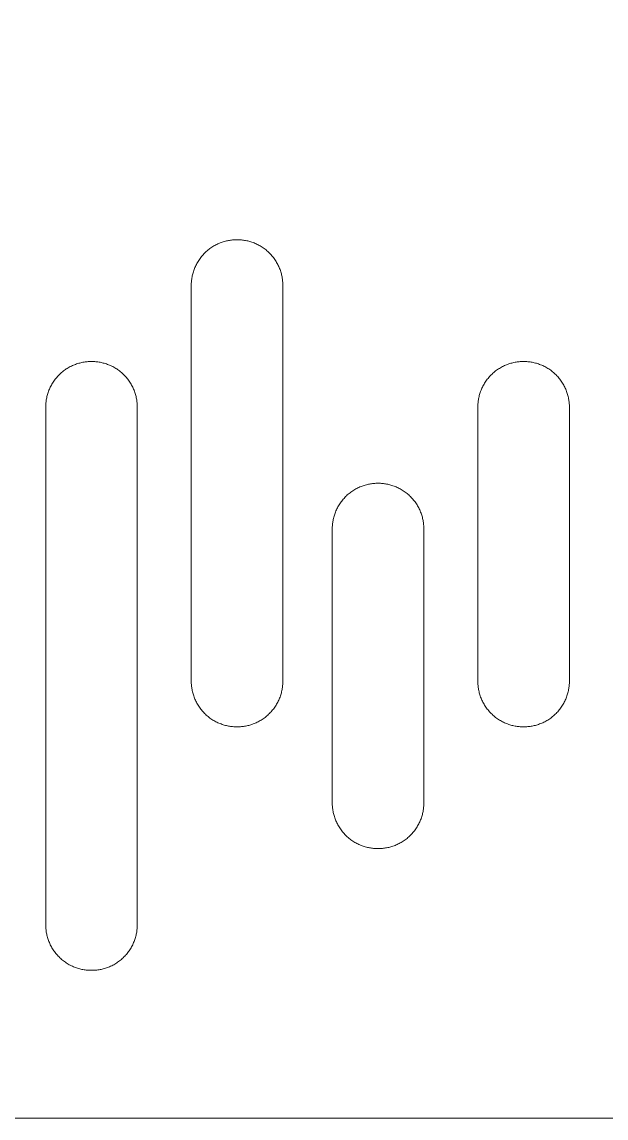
# Model space of a CAD drawing. Header units: metres. Extents: x -2538 to 7610, y -1082 to -498.
# Drawn here: x 7329.1 to 7457.6, y -1081.9 to -840.8 of the extents above; entities that cross this region are included whole.
import ezdxf

# ---------------------------------------------------------------- set-up
doc = ezdxf.new("R2010")
doc.units = ezdxf.units.M
doc.linetypes.add('AUSGEZOGEN', pattern=[0])
doc.layers.add('Standard', color=7, linetype='AUSGEZOGEN', lineweight=25)

msp = doc.modelspace()

# ---------------------------------------------------------------- linework, layer by layer
at = {"layer": 'Standard', "color": 7, "linetype": 'AUSGEZOGEN', "lineweight": 13}
for points in [[(7047.91, -1081.87), (7609.91, -1081.87), (7609.91, -519.87), (7047.91, -519.87), (7047.91, -1081.87)], [(7386.5, -985.82), (7386.5, -898.71), (7386.5, -898.48), (7386.49, -898.26), (7386.48, -898.04), (7386.46, -897.81), (7386.43, -897.58), (7386.41, -897.35), (7386.37, -897.12), (7386.33, -896.89), (7386.29, -896.65), (7386.23, -896.42), (7386.18, -896.19), (7386.11, -895.96), (7386.04, -895.72), (7385.97, -895.49), (7385.88, -895.26), (7385.8, -895.03), (7385.7, -894.8), (7385.6, -894.57), (7385.49, -894.34), (7385.38, -894.11), (7385.26, -893.89), (7385.14, -893.67), (7385.01, -893.45), (7384.87, -893.23), (7384.73, -893.02), (7384.58, -892.81), (7384.42, -892.61), (7384.26, -892.4), (7384.1, -892.21), (7383.93, -892.01), (7383.75, -891.82), (7383.57, -891.64), (7383.38, -891.46), (7383.19, -891.28), (7383, -891.11), (7382.8, -890.94), (7382.6, -890.78), (7382.39, -890.63), (7382.18, -890.48), (7381.97, -890.34), (7381.75, -890.2), (7381.54, -890.07), (7381.31, -889.94), (7381.09, -889.82), (7380.87, -889.71), (7380.64, -889.6), (7380.41, -889.5), (7380.18, -889.41), (7379.95, -889.32), (7379.72, -889.24), (7379.48, -889.16), (7379.25, -889.09), (7379.02, -889.03), (7378.78, -888.97), (7378.55, -888.92), (7378.32, -888.87), (7378.09, -888.83), (7377.86, -888.8), (7377.63, -888.77), (7377.4, -888.75), (7377.17, -888.73), (7376.94, -888.72), (7376.72, -888.71), (7376.5, -888.71), (7376.37, -888.71), (7376.15, -888.71), (7375.93, -888.72), (7375.7, -888.73), (7375.47, -888.75), (7375.25, -888.77), (7375.02, -888.8), (7374.79, -888.83), (7374.55, -888.87), (7374.32, -888.92), (7374.09, -888.97), (7373.86, -889.03), (7373.62, -889.09), (7373.39, -889.16), (7373.16, -889.24), (7372.92, -889.32), (7372.69, -889.41), (7372.46, -889.5), (7372.23, -889.6), (7372.01, -889.71), (7371.78, -889.82), (7371.56, -889.94), (7371.34, -890.07), (7371.12, -890.2), (7370.9, -890.34), (7370.69, -890.48), (7370.48, -890.63), (7370.27, -890.78), (7370.07, -890.94), (7369.87, -891.11), (7369.68, -891.28), (7369.49, -891.46), (7369.3, -891.64), (7369.12, -891.82), (7368.95, -892.01), (7368.78, -892.21), (7368.61, -892.4), (7368.45, -892.61), (7368.3, -892.81), (7368.15, -893.02), (7368, -893.23), (7367.87, -893.45), (7367.73, -893.67), (7367.61, -893.89), (7367.49, -894.11), (7367.38, -894.34), (7367.27, -894.57), (7367.17, -894.8), (7367.08, -895.03), (7366.99, -895.26), (7366.91, -895.49), (7366.83, -895.72), (7366.76, -895.96), (7366.7, -896.19), (7366.64, -896.42), (7366.59, -896.65), (7366.54, -896.89), (7366.5, -897.12), (7366.47, -897.35), (7366.44, -897.58), (7366.41, -897.81), (7366.4, -898.04), (7366.38, -898.26), (7366.38, -898.48), (7366.37, -898.71), (7366.37, -985.82), (7366.38, -986.04), (7366.38, -986.26), (7366.4, -986.49), (7366.41, -986.72), (7366.44, -986.94), (7366.47, -987.17), (7366.5, -987.41), (7366.54, -987.64), (7366.59, -987.87), (7366.64, -988.1), (7366.7, -988.34), (7366.76, -988.57), (7366.83, -988.8), (7366.91, -989.04), (7366.99, -989.27), (7367.08, -989.5), (7367.17, -989.73), (7367.27, -989.96), (7367.38, -990.19), (7367.49, -990.41), (7367.61, -990.63), (7367.73, -990.86), (7367.87, -991.07), (7368, -991.29), (7368.15, -991.5), (7368.3, -991.71), (7368.45, -991.92), (7368.61, -992.12), (7368.78, -992.32), (7368.95, -992.51), (7369.12, -992.7), (7369.3, -992.89), (7369.49, -993.07), (7369.68, -993.25), (7369.87, -993.42), (7370.07, -993.58), (7370.27, -993.74), (7370.48, -993.9), (7370.69, -994.04), (7370.9, -994.19), (7371.12, -994.33), (7371.34, -994.46), (7371.56, -994.58), (7371.78, -994.7), (7372.01, -994.81), (7372.23, -994.92), (7372.46, -995.02), (7372.69, -995.12), (7372.92, -995.2), (7373.16, -995.29), (7373.39, -995.36), (7373.62, -995.43), (7373.86, -995.5), (7374.09, -995.55), (7374.32, -995.61), (7374.55, -995.65), (7374.79, -995.69), (7375.02, -995.73), (7375.25, -995.75), (7375.47, -995.78), (7375.7, -995.8), (7375.93, -995.81), (7376.15, -995.82), (7376.37, -995.82), (7376.5, -995.82), (7376.72, -995.82), (7376.94, -995.81), (7377.17, -995.8), (7377.4, -995.78), (7377.63, -995.75), (7377.86, -995.73), (7378.09, -995.69), (7378.32, -995.65), (7378.55, -995.61), (7378.78, -995.55), (7379.02, -995.5), (7379.25, -995.43), (7379.48, -995.36), (7379.72, -995.29), (7379.95, -995.2), (7380.18, -995.12), (7380.41, -995.02), (7380.64, -994.92), (7380.87, -994.81), (7381.09, -994.7), (7381.31, -994.58), (7381.54, -994.46), (7381.75, -994.33), (7381.97, -994.19), (7382.18, -994.04), (7382.39, -993.9), (7382.6, -993.74), (7382.8, -993.58), (7383, -993.42), (7383.19, -993.25), (7383.38, -993.07), (7383.57, -992.89), (7383.75, -992.7), (7383.93, -992.51), (7384.1, -992.32), (7384.26, -992.12), (7384.42, -991.92), (7384.58, -991.71), (7384.73, -991.5), (7384.87, -991.29), (7385.01, -991.07), (7385.14, -990.86), (7385.26, -990.63), (7385.38, -990.41), (7385.49, -990.19), (7385.6, -989.96), (7385.7, -989.73), (7385.8, -989.5), (7385.88, -989.27), (7385.97, -989.04), (7386.04, -988.8), (7386.11, -988.57), (7386.18, -988.34), (7386.23, -988.1), (7386.29, -987.87), (7386.33, -987.64), (7386.37, -987.41), (7386.41, -987.17), (7386.43, -986.94), (7386.46, -986.72), (7386.48, -986.49), (7386.49, -986.26), (7386.5, -986.04), (7386.5, -985.82)], [(7354.5, -1039.37), (7354.5, -925.48), (7354.5, -925.26), (7354.49, -925.04), (7354.48, -924.81), (7354.46, -924.59), (7354.43, -924.36), (7354.41, -924.13), (7354.37, -923.9), (7354.33, -923.66), (7354.29, -923.43), (7354.23, -923.2), (7354.18, -922.97), (7354.11, -922.73), (7354.04, -922.5), (7353.97, -922.27), (7353.88, -922.03), (7353.8, -921.8), (7353.7, -921.57), (7353.6, -921.34), (7353.49, -921.12), (7353.38, -920.89), (7353.26, -920.67), (7353.14, -920.45), (7353.01, -920.23), (7352.87, -920.01), (7352.73, -919.8), (7352.58, -919.59), (7352.42, -919.38), (7352.26, -919.18), (7352.1, -918.98), (7351.93, -918.79), (7351.75, -918.6), (7351.57, -918.41), (7351.38, -918.23), (7351.19, -918.06), (7351, -917.89), (7350.8, -917.72), (7350.6, -917.56), (7350.39, -917.41), (7350.18, -917.26), (7349.97, -917.11), (7349.75, -916.98), (7349.54, -916.85), (7349.31, -916.72), (7349.09, -916.6), (7348.87, -916.49), (7348.64, -916.38), (7348.41, -916.28), (7348.18, -916.19), (7347.95, -916.1), (7347.72, -916.02), (7347.48, -915.94), (7347.25, -915.87), (7347.02, -915.81), (7346.78, -915.75), (7346.55, -915.7), (7346.32, -915.65), (7346.09, -915.61), (7345.86, -915.58), (7345.63, -915.55), (7345.4, -915.52), (7345.17, -915.51), (7344.94, -915.49), (7344.72, -915.49), (7344.5, -915.48), (7344.37, -915.48), (7344.15, -915.49), (7343.93, -915.49), (7343.7, -915.51), (7343.47, -915.52), (7343.25, -915.55), (7343.02, -915.58), (7342.79, -915.61), (7342.55, -915.65), (7342.32, -915.7), (7342.09, -915.75), (7341.86, -915.81), (7341.62, -915.87), (7341.39, -915.94), (7341.16, -916.02), (7340.92, -916.1), (7340.69, -916.19), (7340.46, -916.28), (7340.23, -916.38), (7340.01, -916.49), (7339.78, -916.6), (7339.56, -916.72), (7339.34, -916.85), (7339.12, -916.98), (7338.9, -917.11), (7338.69, -917.26), (7338.48, -917.41), (7338.27, -917.56), (7338.07, -917.72), (7337.87, -917.89), (7337.68, -918.06), (7337.49, -918.23), (7337.3, -918.41), (7337.12, -918.6), (7336.95, -918.79), (7336.78, -918.98), (7336.61, -919.18), (7336.45, -919.38), (7336.3, -919.59), (7336.15, -919.8), (7336, -920.01), (7335.87, -920.23), (7335.73, -920.45), (7335.61, -920.67), (7335.49, -920.89), (7335.38, -921.12), (7335.27, -921.34), (7335.17, -921.57), (7335.08, -921.8), (7334.99, -922.03), (7334.91, -922.27), (7334.83, -922.5), (7334.76, -922.73), (7334.7, -922.97), (7334.64, -923.2), (7334.59, -923.43), (7334.54, -923.66), (7334.5, -923.9), (7334.47, -924.13), (7334.44, -924.36), (7334.41, -924.59), (7334.4, -924.81), (7334.38, -925.04), (7334.38, -925.26), (7334.37, -925.48), (7334.37, -1039.37), (7334.38, -1039.6), (7334.38, -1039.82), (7334.4, -1040.04), (7334.41, -1040.27), (7334.44, -1040.5), (7334.47, -1040.73), (7334.5, -1040.96), (7334.54, -1041.19), (7334.59, -1041.43), (7334.64, -1041.66), (7334.7, -1041.89), (7334.76, -1042.13), (7334.83, -1042.36), (7334.91, -1042.59), (7334.99, -1042.82), (7335.08, -1043.05), (7335.17, -1043.28), (7335.27, -1043.51), (7335.38, -1043.74), (7335.49, -1043.97), (7335.61, -1044.19), (7335.73, -1044.41), (7335.87, -1044.63), (7336, -1044.85), (7336.15, -1045.06), (7336.3, -1045.27), (7336.45, -1045.47), (7336.61, -1045.68), (7336.78, -1045.87), (7336.95, -1046.07), (7337.12, -1046.26), (7337.3, -1046.44), (7337.49, -1046.63), (7337.68, -1046.8), (7337.87, -1046.97), (7338.07, -1047.14), (7338.27, -1047.3), (7338.48, -1047.45), (7338.69, -1047.6), (7338.9, -1047.74), (7339.12, -1047.88), (7339.34, -1048.01), (7339.56, -1048.14), (7339.78, -1048.26), (7340.01, -1048.37), (7340.23, -1048.48), (7340.46, -1048.58), (7340.69, -1048.67), (7340.92, -1048.76), (7341.16, -1048.84), (7341.39, -1048.92), (7341.62, -1048.99), (7341.86, -1049.05), (7342.09, -1049.11), (7342.32, -1049.16), (7342.55, -1049.21), (7342.79, -1049.25), (7343.02, -1049.28), (7343.25, -1049.31), (7343.47, -1049.33), (7343.7, -1049.35), (7343.93, -1049.36), (7344.15, -1049.37), (7344.37, -1049.37), (7344.5, -1049.37), (7344.72, -1049.37), (7344.94, -1049.36), (7345.17, -1049.35), (7345.4, -1049.33), (7345.63, -1049.31), (7345.86, -1049.28), (7346.09, -1049.25), (7346.32, -1049.21), (7346.55, -1049.16), (7346.78, -1049.11), (7347.02, -1049.05), (7347.25, -1048.99), (7347.48, -1048.92), (7347.72, -1048.84), (7347.95, -1048.76), (7348.18, -1048.67), (7348.41, -1048.58), (7348.64, -1048.48), (7348.87, -1048.37), (7349.09, -1048.26), (7349.31, -1048.14), (7349.54, -1048.01), (7349.75, -1047.88), (7349.97, -1047.74), (7350.18, -1047.6), (7350.39, -1047.45), (7350.6, -1047.3), (7350.8, -1047.14), (7351, -1046.97), (7351.19, -1046.8), (7351.38, -1046.63), (7351.57, -1046.44), (7351.75, -1046.26), (7351.93, -1046.07), (7352.1, -1045.87), (7352.26, -1045.68), (7352.42, -1045.47), (7352.58, -1045.27), (7352.73, -1045.06), (7352.87, -1044.85), (7353.01, -1044.63), (7353.14, -1044.41), (7353.26, -1044.19), (7353.38, -1043.97), (7353.49, -1043.74), (7353.6, -1043.51), (7353.7, -1043.28), (7353.8, -1043.05), (7353.88, -1042.82), (7353.97, -1042.59), (7354.04, -1042.36), (7354.11, -1042.13), (7354.18, -1041.89), (7354.23, -1041.66), (7354.29, -1041.43), (7354.33, -1041.19), (7354.37, -1040.96), (7354.41, -1040.73), (7354.43, -1040.5), (7354.46, -1040.27), (7354.48, -1040.04), (7354.49, -1039.82), (7354.5, -1039.6), (7354.5, -1039.37)], [(7449.5, -985.82), (7449.5, -925.49), (7449.5, -925.26), (7449.49, -925.04), (7449.48, -924.81), (7449.46, -924.59), (7449.43, -924.36), (7449.41, -924.13), (7449.37, -923.9), (7449.33, -923.67), (7449.29, -923.43), (7449.23, -923.2), (7449.18, -922.97), (7449.11, -922.73), (7449.04, -922.5), (7448.97, -922.27), (7448.88, -922.04), (7448.8, -921.8), (7448.7, -921.57), (7448.6, -921.35), (7448.49, -921.12), (7448.38, -920.89), (7448.26, -920.67), (7448.14, -920.45), (7448.01, -920.23), (7447.87, -920.01), (7447.73, -919.8), (7447.58, -919.59), (7447.42, -919.38), (7447.26, -919.18), (7447.1, -918.98), (7446.93, -918.79), (7446.75, -918.6), (7446.57, -918.41), (7446.38, -918.23), (7446.19, -918.06), (7446, -917.89), (7445.8, -917.72), (7445.6, -917.56), (7445.39, -917.41), (7445.18, -917.26), (7444.97, -917.12), (7444.75, -916.98), (7444.54, -916.85), (7444.31, -916.72), (7444.09, -916.6), (7443.87, -916.49), (7443.64, -916.38), (7443.41, -916.28), (7443.18, -916.19), (7442.95, -916.1), (7442.72, -916.02), (7442.48, -915.94), (7442.25, -915.87), (7442.02, -915.81), (7441.78, -915.75), (7441.55, -915.7), (7441.32, -915.65), (7441.09, -915.61), (7440.86, -915.58), (7440.63, -915.55), (7440.4, -915.53), (7440.17, -915.51), (7439.94, -915.5), (7439.72, -915.49), (7439.5, -915.49), (7439.37, -915.49), (7439.15, -915.49), (7438.93, -915.5), (7438.7, -915.51), (7438.47, -915.53), (7438.25, -915.55), (7438.02, -915.58), (7437.79, -915.61), (7437.55, -915.65), (7437.32, -915.7), (7437.09, -915.75), (7436.86, -915.81), (7436.62, -915.87), (7436.39, -915.94), (7436.16, -916.02), (7435.92, -916.1), (7435.69, -916.19), (7435.46, -916.28), (7435.23, -916.38), (7435.01, -916.49), (7434.78, -916.6), (7434.56, -916.72), (7434.34, -916.85), (7434.12, -916.98), (7433.9, -917.12), (7433.69, -917.26), (7433.48, -917.41), (7433.27, -917.56), (7433.07, -917.72), (7432.87, -917.89), (7432.68, -918.06), (7432.49, -918.23), (7432.3, -918.41), (7432.12, -918.6), (7431.95, -918.79), (7431.78, -918.98), (7431.61, -919.18), (7431.45, -919.38), (7431.3, -919.59), (7431.15, -919.8), (7431, -920.01), (7430.87, -920.23), (7430.73, -920.45), (7430.61, -920.67), (7430.49, -920.89), (7430.38, -921.12), (7430.27, -921.35), (7430.17, -921.57), (7430.08, -921.8), (7429.99, -922.04), (7429.91, -922.27), (7429.83, -922.5), (7429.76, -922.73), (7429.7, -922.97), (7429.64, -923.2), (7429.59, -923.43), (7429.54, -923.67), (7429.5, -923.9), (7429.47, -924.13), (7429.44, -924.36), (7429.41, -924.59), (7429.4, -924.81), (7429.38, -925.04), (7429.38, -925.26), (7429.37, -925.49), (7429.37, -985.82), (7429.38, -986.04), (7429.38, -986.26), (7429.4, -986.49), (7429.41, -986.72), (7429.44, -986.94), (7429.47, -987.17), (7429.5, -987.41), (7429.54, -987.64), (7429.59, -987.87), (7429.64, -988.1), (7429.7, -988.34), (7429.76, -988.57), (7429.83, -988.8), (7429.91, -989.04), (7429.99, -989.27), (7430.08, -989.5), (7430.17, -989.73), (7430.27, -989.96), (7430.38, -990.19), (7430.49, -990.41), (7430.61, -990.63), (7430.73, -990.86), (7430.87, -991.07), (7431, -991.29), (7431.15, -991.5), (7431.3, -991.71), (7431.45, -991.92), (7431.61, -992.12), (7431.78, -992.32), (7431.95, -992.51), (7432.12, -992.7), (7432.3, -992.89), (7432.49, -993.07), (7432.68, -993.25), (7432.87, -993.42), (7433.07, -993.58), (7433.27, -993.74), (7433.48, -993.9), (7433.69, -994.04), (7433.9, -994.19), (7434.12, -994.33), (7434.34, -994.46), (7434.56, -994.58), (7434.78, -994.7), (7435.01, -994.81), (7435.23, -994.92), (7435.46, -995.02), (7435.69, -995.12), (7435.92, -995.2), (7436.16, -995.29), (7436.39, -995.36), (7436.62, -995.43), (7436.86, -995.5), (7437.09, -995.55), (7437.32, -995.61), (7437.55, -995.65), (7437.79, -995.69), (7438.02, -995.73), (7438.25, -995.75), (7438.47, -995.78), (7438.7, -995.8), (7438.93, -995.81), (7439.15, -995.82), (7439.37, -995.82), (7439.5, -995.82), (7439.72, -995.82), (7439.94, -995.81), (7440.17, -995.8), (7440.4, -995.78), (7440.63, -995.75), (7440.86, -995.73), (7441.09, -995.69), (7441.32, -995.65), (7441.55, -995.61), (7441.78, -995.55), (7442.02, -995.5), (7442.25, -995.43), (7442.48, -995.36), (7442.72, -995.29), (7442.95, -995.2), (7443.18, -995.12), (7443.41, -995.02), (7443.64, -994.92), (7443.87, -994.81), (7444.09, -994.7), (7444.31, -994.58), (7444.54, -994.46), (7444.75, -994.33), (7444.97, -994.19), (7445.18, -994.04), (7445.39, -993.9), (7445.6, -993.74), (7445.8, -993.58), (7446, -993.42), (7446.19, -993.25), (7446.38, -993.07), (7446.57, -992.89), (7446.75, -992.7), (7446.93, -992.51), (7447.1, -992.32), (7447.26, -992.12), (7447.42, -991.92), (7447.58, -991.71), (7447.73, -991.5), (7447.87, -991.29), (7448.01, -991.07), (7448.14, -990.86), (7448.26, -990.63), (7448.38, -990.41), (7448.49, -990.19), (7448.6, -989.96), (7448.7, -989.73), (7448.8, -989.5), (7448.88, -989.27), (7448.97, -989.04), (7449.04, -988.8), (7449.11, -988.57), (7449.18, -988.34), (7449.23, -988.1), (7449.29, -987.87), (7449.33, -987.64), (7449.37, -987.41), (7449.41, -987.17), (7449.43, -986.94), (7449.46, -986.72), (7449.48, -986.49), (7449.49, -986.26), (7449.5, -986.04), (7449.5, -985.82)], [(7417.5, -1012.6), (7417.5, -952.26), (7417.5, -952.04), (7417.49, -951.82), (7417.48, -951.59), (7417.46, -951.36), (7417.43, -951.14), (7417.41, -950.91), (7417.37, -950.67), (7417.33, -950.44), (7417.29, -950.21), (7417.23, -949.98), (7417.18, -949.74), (7417.11, -949.51), (7417.04, -949.28), (7416.97, -949.04), (7416.88, -948.81), (7416.8, -948.58), (7416.7, -948.35), (7416.6, -948.12), (7416.49, -947.89), (7416.38, -947.67), (7416.26, -947.45), (7416.14, -947.22), (7416.01, -947.01), (7415.87, -946.79), (7415.73, -946.58), (7415.58, -946.37), (7415.42, -946.16), (7415.26, -945.96), (7415.1, -945.76), (7414.93, -945.57), (7414.75, -945.38), (7414.57, -945.19), (7414.38, -945.01), (7414.19, -944.83), (7414, -944.66), (7413.8, -944.5), (7413.6, -944.34), (7413.39, -944.18), (7413.18, -944.04), (7412.97, -943.89), (7412.75, -943.76), (7412.54, -943.62), (7412.31, -943.5), (7412.09, -943.38), (7411.87, -943.27), (7411.64, -943.16), (7411.41, -943.06), (7411.18, -942.96), (7410.95, -942.88), (7410.72, -942.79), (7410.48, -942.72), (7410.25, -942.65), (7410.02, -942.58), (7409.78, -942.53), (7409.55, -942.48), (7409.32, -942.43), (7409.09, -942.39), (7408.86, -942.35), (7408.63, -942.33), (7408.4, -942.3), (7408.17, -942.28), (7407.94, -942.27), (7407.72, -942.26), (7407.5, -942.26), (7407.37, -942.26), (7407.15, -942.26), (7406.93, -942.27), (7406.7, -942.28), (7406.47, -942.3), (7406.25, -942.33), (7406.02, -942.35), (7405.79, -942.39), (7405.55, -942.43), (7405.32, -942.48), (7405.09, -942.53), (7404.86, -942.58), (7404.62, -942.65), (7404.39, -942.72), (7404.16, -942.79), (7403.92, -942.88), (7403.69, -942.96), (7403.46, -943.06), (7403.23, -943.16), (7403.01, -943.27), (7402.78, -943.38), (7402.56, -943.5), (7402.34, -943.62), (7402.12, -943.76), (7401.9, -943.89), (7401.69, -944.04), (7401.48, -944.18), (7401.27, -944.34), (7401.07, -944.5), (7400.87, -944.66), (7400.68, -944.83), (7400.49, -945.01), (7400.3, -945.19), (7400.12, -945.38), (7399.95, -945.57), (7399.78, -945.76), (7399.61, -945.96), (7399.45, -946.16), (7399.3, -946.37), (7399.15, -946.58), (7399, -946.79), (7398.87, -947.01), (7398.73, -947.22), (7398.61, -947.45), (7398.49, -947.67), (7398.38, -947.89), (7398.27, -948.12), (7398.17, -948.35), (7398.08, -948.58), (7397.99, -948.81), (7397.91, -949.04), (7397.83, -949.28), (7397.76, -949.51), (7397.7, -949.74), (7397.64, -949.98), (7397.59, -950.21), (7397.54, -950.44), (7397.5, -950.67), (7397.47, -950.91), (7397.44, -951.14), (7397.41, -951.36), (7397.4, -951.59), (7397.38, -951.82), (7397.38, -952.04), (7397.37, -952.26), (7397.37, -1012.6), (7397.38, -1012.82), (7397.38, -1013.04), (7397.4, -1013.27), (7397.41, -1013.49), (7397.44, -1013.72), (7397.47, -1013.95), (7397.5, -1014.18), (7397.54, -1014.42), (7397.59, -1014.65), (7397.64, -1014.88), (7397.7, -1015.11), (7397.76, -1015.35), (7397.83, -1015.58), (7397.91, -1015.81), (7397.99, -1016.05), (7398.08, -1016.28), (7398.17, -1016.51), (7398.27, -1016.74), (7398.38, -1016.96), (7398.49, -1017.19), (7398.61, -1017.41), (7398.73, -1017.63), (7398.87, -1017.85), (7399, -1018.07), (7399.15, -1018.28), (7399.3, -1018.49), (7399.45, -1018.7), (7399.61, -1018.9), (7399.78, -1019.1), (7399.95, -1019.29), (7400.12, -1019.48), (7400.3, -1019.67), (7400.49, -1019.85), (7400.68, -1020.02), (7400.87, -1020.19), (7401.07, -1020.36), (7401.27, -1020.52), (7401.48, -1020.67), (7401.69, -1020.82), (7401.9, -1020.97), (7402.12, -1021.1), (7402.34, -1021.23), (7402.56, -1021.36), (7402.78, -1021.48), (7403.01, -1021.59), (7403.23, -1021.7), (7403.46, -1021.8), (7403.69, -1021.89), (7403.92, -1021.98), (7404.16, -1022.06), (7404.39, -1022.14), (7404.62, -1022.21), (7404.86, -1022.27), (7405.09, -1022.33), (7405.32, -1022.38), (7405.55, -1022.43), (7405.79, -1022.47), (7406.02, -1022.5), (7406.25, -1022.53), (7406.47, -1022.56), (7406.7, -1022.57), (7406.93, -1022.59), (7407.15, -1022.59), (7407.37, -1022.6), (7407.5, -1022.6), (7407.72, -1022.59), (7407.94, -1022.59), (7408.17, -1022.57), (7408.4, -1022.56), (7408.63, -1022.53), (7408.86, -1022.5), (7409.09, -1022.47), (7409.32, -1022.43), (7409.55, -1022.38), (7409.78, -1022.33), (7410.02, -1022.27), (7410.25, -1022.21), (7410.48, -1022.14), (7410.72, -1022.06), (7410.95, -1021.98), (7411.18, -1021.89), (7411.41, -1021.8), (7411.64, -1021.7), (7411.87, -1021.59), (7412.09, -1021.48), (7412.31, -1021.36), (7412.54, -1021.23), (7412.75, -1021.1), (7412.97, -1020.97), (7413.18, -1020.82), (7413.39, -1020.67), (7413.6, -1020.52), (7413.8, -1020.36), (7414, -1020.19), (7414.19, -1020.02), (7414.38, -1019.85), (7414.57, -1019.67), (7414.75, -1019.48), (7414.93, -1019.29), (7415.1, -1019.1), (7415.26, -1018.9), (7415.42, -1018.7), (7415.58, -1018.49), (7415.73, -1018.28), (7415.87, -1018.07), (7416.01, -1017.85), (7416.14, -1017.63), (7416.26, -1017.41), (7416.38, -1017.19), (7416.49, -1016.96), (7416.6, -1016.74), (7416.7, -1016.51), (7416.8, -1016.28), (7416.88, -1016.05), (7416.97, -1015.81), (7417.04, -1015.58), (7417.11, -1015.35), (7417.18, -1015.11), (7417.23, -1014.88), (7417.29, -1014.65), (7417.33, -1014.42), (7417.37, -1014.18), (7417.41, -1013.95), (7417.43, -1013.72), (7417.46, -1013.49), (7417.48, -1013.27), (7417.49, -1013.04), (7417.5, -1012.82), (7417.5, -1012.6)]]:
    msp.add_lwpolyline(points, close=True, dxfattribs=at)

doc.saveas('drawing.dxf')
